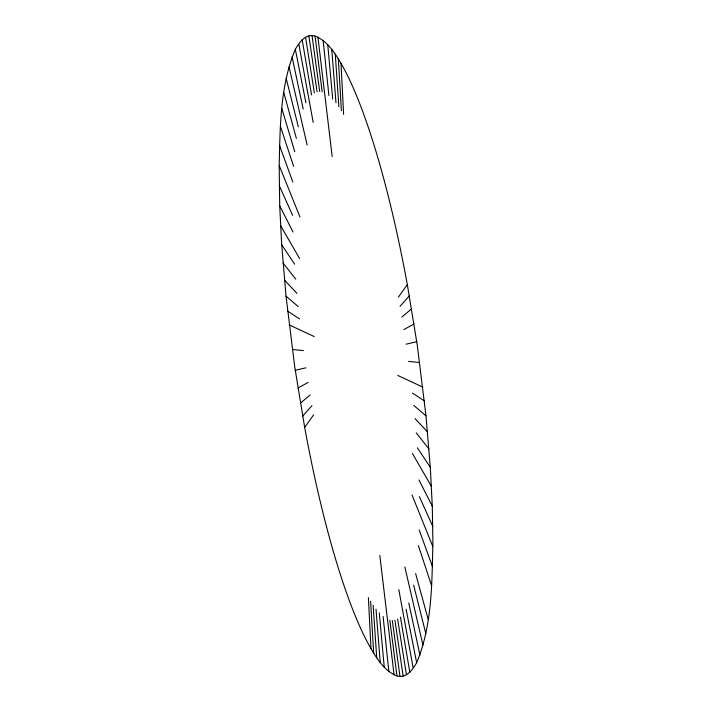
<?xml version="1.0" encoding="UTF-8"?>
<svg xmlns="http://www.w3.org/2000/svg" width="712" height="712" viewBox="0 0 712 712"><rect width="100%" height="100%" fill="white"/><g stroke="black" fill="none" stroke-linecap="round" stroke-linejoin="round"><path stroke-width="1.07" d="M279.193 165.451C280.172 126.531 280.038 85.992 295.249 49.484C299.165 42.471 305.706 33.295 315.051 36.054C327.226 40.922 334.551 52.501 341.003 63.306A323.586 62.175 81.8 0 1 407.335 284.658L417.268 345.204L425.981 415.844L430.386 468.576L432.3 506.766L432.896 542.375C431.846 582.656 432.478 624.691 416.751 662.516C412.835 669.529 406.294 678.705 396.949 675.946C384.774 671.078 377.449 659.499 370.997 648.694A323.586 62.175 81.8 0 1 304.665 427.342L294.732 366.796L286.019 296.156L281.614 243.424L279.7 205.234L279.193 165.451L299.966 216.982M304.665 427.342L313.618 414.9M398.382 297.1L407.335 284.658M302.653 416.146L311.963 405.653M400.037 306.347L409.347 295.854M300.42 403.179L310.12 394.946M401.88 317.054L411.58 308.821M297.954 388.049L308.082 382.46M403.918 329.54L414.046 323.951M295.249 370.311L305.849 367.819M406.151 344.181L416.751 341.689M292.312 349.458L303.419 350.598M408.581 361.402L419.688 362.542M289.197 324.903L314.241 336.562M397.759 375.438L422.803 387.097M287.603 311.082L299.538 318.923M412.462 393.077L424.397 400.918M286.019 296.156L298.23 306.596M413.77 405.404L425.981 415.844M284.48 280.119L296.957 293.353M415.043 418.647L427.52 431.881M283.02 262.968L295.756 279.202M416.244 432.798L428.98 449.032M281.703 244.768L294.661 264.179M417.339 447.821L430.297 467.232M280.742 225.935L299.592 258.518M412.408 453.482L431.258 486.065M279.727 205.83L293.033 232.023M418.968 479.977L432.273 506.17M279.211 185.574L292.614 215.309M419.386 496.691L432.789 526.426M412.034 495.018L432.807 546.549M279.505 145.346L292.846 182.094M419.154 529.906L432.495 566.654M280.403 126.273L293.593 166.35M418.407 545.65L431.597 585.727M281.836 108.518L294.768 151.692M283.776 92.471L296.379 138.448M415.621 573.552L428.224 619.529M286.18 78.427L298.364 126.852M413.636 585.148L425.82 633.573M289.036 66.83L307.148 145.034M404.852 566.966L422.964 645.17M292.062 56.862L303.214 109.052M408.786 602.948L419.938 655.138M295.347 49.288L305.929 102.795M406.071 609.205L416.654 662.712M298.871 44.304L313.182 122.393M398.818 589.607L413.129 667.696M302.173 39.694L311.562 94.874M400.438 617.126L409.827 672.306M305.555 37.202L314.357 92.818M397.643 619.182L406.445 674.798M308.857 35.912L317.08 91.759M394.92 620.241L403.143 676.088M312.025 35.6L319.697 91.501M392.303 620.499L399.975 676.4M315.051 36.054L322.198 91.875M389.802 620.125L396.949 675.946M317.917 37.104L332.201 156.693M379.799 555.307L394.083 674.896M323.159 40.433L328.882 95.488M383.118 616.512L388.841 671.567M327.751 44.705L332.682 99.013M379.318 612.987L384.249 667.295M331.756 49.395L335.993 102.884M376.007 609.116L380.244 662.605M335.263 54.165L338.876 106.827M373.124 605.173L376.737 657.835M338.316 58.838L341.404 110.68M370.596 601.32L373.684 653.162M341.003 63.306L343.62 114.365M368.38 597.635L370.997 648.694"/></g></svg>
